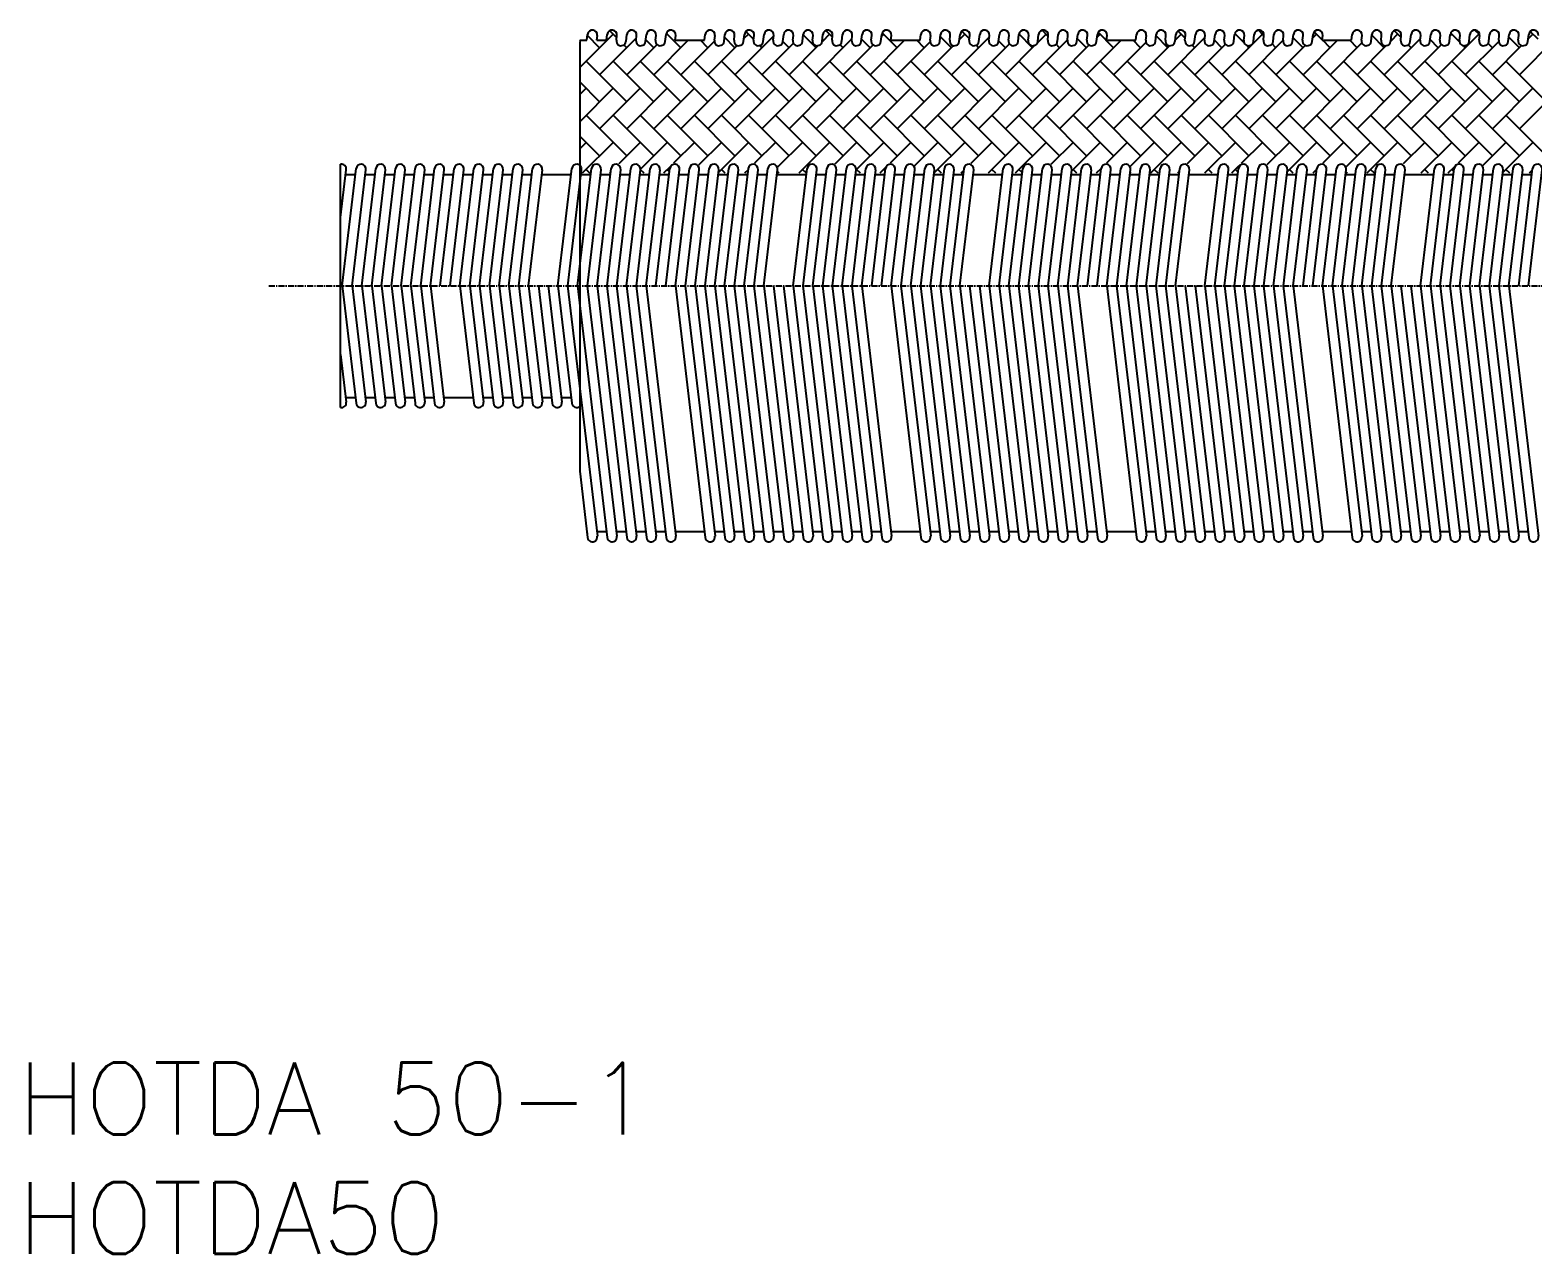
# Model space of a CAD drawing. Extents: x 3 to 1183, y 0 to 256.
# Drawn here: x 2.6 to 316.8, y 0 to 255.9 of the extents above; entities that cross this region are included whole.
import ezdxf

# ---------------------------------------------------------------- set-up
doc = ezdxf.new("R2010")
doc.units = 0
doc.linetypes.add('CENTER', pattern=[2, 1.25, -0.25, 0.25, -0.25])
doc.layers.get('0').update_dxf_attribs({"linetype": 'CONTINUOUS'})
doc.layers.add('CENTER', color=1, linetype='CENTER')
doc.styles.get("Standard").update_dxf_attribs({"font": 'txt.shx'})

# ---------------------------------------------------------------- blocks, each defined once
blk = doc.blocks.new('*U18')
at = {"color": 7, "linetype": 'CONTINUOUS'}
blk.add_text('HOTDA50', height=15, dxfattribs=at).set_placement((0, 0))
blk = doc.blocks.new('*U19')
at = {"color": 7, "linetype": 'CONTINUOUS'}
blk.add_text('HOTDA 50-1', height=15, dxfattribs=at).set_placement((0, 25))
blk = doc.blocks.new('*X30')
at = {"color": 0, "linetype": 'CONTINUOUS'}
for p, q in [((124.51, 255.04), (117.52, 248.05)), ((121.68, 252.21), (119.13, 254.75)), ((125.24, 254.3), (123.78, 255.76)), ((135.82, 255.04), (135.53, 254.75)), ((138.65, 252.21), (135.62, 255.24)), ((158.09, 254.68), (149.96, 246.55)), ((152.79, 255.04), (151.86, 254.1)), ((153.9, 253.93), (152.24, 255.58)), ((166.93, 252.21), (164.25, 254.89)), ((169.76, 255.04), (168.18, 253.45)), ((170.36, 254.44), (168.98, 255.81)), ((181.07, 255.04), (180.61, 254.57)), ((183.9, 252.21), (180.77, 255.34)), ((198.04, 255.04), (196.93, 253.93)), ((199.02, 254.07), (197.42, 255.66)), ((212.19, 252.21), (209.37, 255.03)), ((215.02, 255.04), (213.21, 253.23)), ((215.48, 254.58), (214.2, 255.85)), ((226.33, 255.04), (225.69, 254.4)), ((229.16, 252.21), (225.93, 255.44)), ((240.47, 252.21), (238.02, 254.66)), ((243.3, 255.04), (242.01, 253.75)), ((244.13, 254.21), (242.61, 255.72)), ((260.27, 255.04), (251.78, 246.55)), ((254.61, 255.04), (254.45, 254.87)), ((256.49, 253.16), (254.49, 255.16)), ((260.59, 254.72), (259.43, 255.88)), ((271.58, 255.04), (270.77, 254.22)), ((272.79, 253.83), (271.09, 255.53)), ((285.73, 252.21), (283.14, 254.8)), ((288.55, 255.04), (287.09, 253.58)), ((289.25, 254.34), (287.81, 255.78)), ((305.52, 255.04), (297.04, 246.55)), ((299.87, 255.04), (299.53, 254.69)), ((301.5, 253.41), (299.64, 255.27)), ((305.7, 254.86), (304.67, 255.89)), ((316.84, 255.04), (315.85, 254.05)), ((317.9, 253.97), (316.27, 255.61)), ((117.56, 253.75), (117.52, 253.71)), ((129.33, 254.21), (121.68, 246.55)), ((127.33, 252.21), (126.75, 252.8)), ((133.68, 252.9), (127.33, 246.55)), ((132.99, 252.21), (131.33, 253.87)), ((140.19, 253.75), (132.99, 246.55)), ((145.67, 253.58), (138.65, 246.55)), ((144.3, 252.21), (142.76, 253.75)), ((150.44, 252.68), (144.3, 246.55)), ((149.96, 252.21), (147.79, 254.38)), ((155.62, 252.21), (155.16, 252.66)), ((162.2, 253.14), (155.62, 246.55)), ((161.28, 252.21), (159.98, 253.5)), ((167.36, 252.64), (161.28, 246.55)), ((174.41, 254.03), (166.93, 246.55)), ((172.59, 252.21), (171.93, 252.86)), ((178.87, 252.83), (172.59, 246.55)), ((178.25, 252.21), (176.44, 254.01)), ((185.45, 253.75), (178.25, 246.55)), ((190.79, 253.44), (183.9, 246.55)), ((189.56, 252.21), (188.01, 253.75)), ((195.66, 252.65), (189.56, 246.55)), ((195.22, 252.21), (192.9, 254.52)), ((203.17, 254.5), (195.22, 246.55)), ((200.87, 252.21), (200.38, 252.7)), ((207.36, 253.04), (200.87, 246.55)), ((206.53, 252.21), (205.1, 253.64)), ((212.69, 252.71), (206.53, 246.55)), ((219.49, 253.86), (212.19, 246.55)), ((217.84, 252.21), (217.11, 252.94)), ((224.06, 252.77), (217.84, 246.55)), ((223.5, 252.21), (221.56, 254.15)), ((230.7, 253.75), (223.5, 246.55)), ((235.92, 253.32), (229.16, 246.55)), ((234.81, 252.21), (233.27, 253.75)), ((240.89, 252.63), (234.81, 246.55)), ((248.25, 254.33), (240.47, 246.55)), ((246.13, 252.21), (245.58, 252.76)), ((252.53, 252.96), (246.13, 246.55)), ((251.78, 252.21), (250.22, 253.78)), ((257.44, 252.21), (256.91, 252.74)), ((264.57, 253.68), (257.44, 246.55)), ((263.1, 252.21), (262.29, 253.02)), ((269.26, 252.72), (263.1, 246.55)), ((268.76, 252.21), (266.68, 254.29)), ((275.96, 253.75), (268.76, 246.55)), ((274.41, 252.21), (272.87, 253.75)), ((281.07, 253.21), (274.41, 246.55)), ((280.07, 252.21), (278.52, 253.75)), ((286.14, 252.63), (280.07, 246.55)), ((293.33, 254.15), (285.73, 246.55)), ((291.38, 252.21), (290.78, 252.82)), ((297.71, 252.88), (291.38, 246.55)), ((297.04, 252.21), (295.33, 253.92)), ((302.7, 252.21), (302.26, 252.65)), ((309.68, 253.53), (302.7, 246.55)), ((308.35, 252.21), (307.45, 253.11)), ((314.47, 252.67), (308.35, 246.55)), ((314.01, 252.21), (311.79, 254.43)), ((321.21, 253.75), (314.01, 246.55)), ((127.33, 240.9), (118.85, 249.38)), ((132.99, 240.9), (124.51, 249.38)), ((138.65, 240.9), (130.16, 249.38)), ((144.3, 240.9), (135.82, 249.38)), ((149.96, 240.9), (141.48, 249.38)), ((155.62, 240.9), (147.13, 249.38)), ((161.28, 240.9), (152.79, 249.38)), ((166.93, 240.9), (158.45, 249.38)), ((172.59, 240.9), (164.1, 249.38)), ((178.25, 240.9), (169.76, 249.38)), ((183.9, 240.9), (175.42, 249.38)), ((189.56, 240.9), (181.07, 249.38)), ((195.22, 240.9), (186.73, 249.38)), ((200.87, 240.9), (192.39, 249.38)), ((206.53, 240.9), (198.04, 249.38)), ((212.19, 240.9), (203.7, 249.38)), ((217.84, 240.9), (209.36, 249.38)), ((223.5, 240.9), (215.02, 249.38)), ((229.16, 240.9), (220.67, 249.38)), ((234.81, 240.9), (226.33, 249.38)), ((240.47, 240.9), (231.99, 249.38)), ((246.13, 240.9), (237.64, 249.38)), ((251.78, 240.9), (243.3, 249.38)), ((257.44, 240.9), (248.96, 249.38)), ((263.1, 240.9), (254.61, 249.38)), ((268.76, 240.9), (260.27, 249.38)), ((274.41, 240.9), (265.93, 249.38)), ((280.07, 240.9), (271.58, 249.38)), ((285.73, 240.9), (277.24, 249.38)), ((291.38, 240.9), (282.9, 249.38)), ((297.04, 240.9), (288.55, 249.38)), ((302.7, 240.9), (294.21, 249.38)), ((308.35, 240.9), (299.87, 249.38)), ((314.01, 240.9), (305.52, 249.38)), ((319.67, 240.9), (311.18, 249.38)), ((121.68, 240.9), (117.52, 245.06)), ((118.85, 243.72), (117.52, 242.39)), ((124.51, 243.72), (117.52, 236.73)), ((130.16, 243.72), (121.68, 235.24)), ((135.82, 243.72), (127.33, 235.24)), ((141.48, 243.72), (132.99, 235.24)), ((147.13, 243.72), (138.65, 235.24)), ((152.79, 243.72), (144.3, 235.24)), ((158.45, 243.72), (149.96, 235.24)), ((164.1, 243.72), (155.62, 235.24)), ((169.76, 243.72), (161.28, 235.24)), ((175.42, 243.72), (166.93, 235.24)), ((181.07, 243.72), (172.59, 235.24)), ((186.73, 243.72), (178.25, 235.24)), ((192.39, 243.72), (183.9, 235.24)), ((198.04, 243.72), (189.56, 235.24)), ((203.7, 243.72), (195.22, 235.24)), ((209.36, 243.72), (200.87, 235.24)), ((215.02, 243.72), (206.53, 235.24)), ((220.67, 243.72), (212.19, 235.24)), ((226.33, 243.72), (217.84, 235.24)), ((231.99, 243.72), (223.5, 235.24)), ((237.64, 243.72), (229.16, 235.24)), ((243.3, 243.72), (234.81, 235.24)), ((248.96, 243.72), (240.47, 235.24)), ((254.61, 243.72), (246.13, 235.24)), ((260.27, 243.72), (251.78, 235.24)), ((265.93, 243.72), (257.44, 235.24)), ((271.58, 243.72), (263.1, 235.24)), ((277.24, 243.72), (268.76, 235.24)), ((282.9, 243.72), (274.41, 235.24)), ((288.55, 243.72), (280.07, 235.24)), ((294.21, 243.72), (285.73, 235.24)), ((299.87, 243.72), (291.38, 235.24)), ((305.52, 243.72), (297.04, 235.24)), ((311.18, 243.72), (302.7, 235.24)), ((316.84, 243.72), (308.35, 235.24)), ((322.5, 243.72), (314.01, 235.24)), ((127.33, 229.58), (118.85, 238.07)), ((132.99, 229.58), (124.51, 238.07)), ((138.65, 229.58), (130.16, 238.07)), ((144.3, 229.58), (135.82, 238.07)), ((149.96, 229.58), (141.48, 238.07)), ((155.62, 229.58), (147.13, 238.07)), ((161.28, 229.58), (152.79, 238.07)), ((166.93, 229.58), (158.45, 238.07)), ((172.59, 229.58), (164.1, 238.07)), ((178.25, 229.58), (169.76, 238.07)), ((183.9, 229.58), (175.42, 238.07)), ((189.56, 229.58), (181.07, 238.07)), ((195.22, 229.58), (186.73, 238.07)), ((200.87, 229.58), (192.39, 238.07)), ((206.53, 229.58), (198.04, 238.07)), ((212.19, 229.58), (203.7, 238.07)), ((217.84, 229.58), (209.36, 238.07)), ((223.5, 229.58), (215.02, 238.07)), ((229.16, 229.58), (220.67, 238.07)), ((234.81, 229.58), (226.33, 238.07)), ((240.47, 229.58), (231.99, 238.07)), ((246.13, 229.58), (237.64, 238.07)), ((251.78, 229.58), (243.3, 238.07)), ((257.44, 229.58), (248.96, 238.07)), ((263.1, 229.58), (254.61, 238.07)), ((268.76, 229.58), (260.27, 238.07)), ((274.41, 229.58), (265.93, 238.07)), ((280.07, 229.58), (271.58, 238.07)), ((285.73, 229.58), (277.24, 238.07)), ((291.38, 229.58), (282.9, 238.07)), ((297.04, 229.58), (288.55, 238.07)), ((302.7, 229.58), (294.21, 238.07)), ((308.35, 229.58), (299.87, 238.07)), ((314.01, 229.58), (305.52, 238.07)), ((319.67, 229.58), (311.18, 238.07)), ((121.68, 229.58), (117.52, 233.74)), ((118.85, 232.41), (117.52, 231.08)), ((124.51, 232.41), (118.05, 225.95)), ((130.16, 232.41), (125.66, 227.91)), ((135.82, 232.41), (130.18, 226.77)), ((141.48, 232.41), (137.13, 228.06)), ((147.13, 232.41), (142.35, 227.62)), ((152.79, 232.41), (146.5, 226.12)), ((158.45, 232.41), (154.08, 228.05)), ((164.1, 232.41), (158.9, 227.21)), ((169.76, 232.41), (163.3, 225.95)), ((175.42, 232.41), (170.85, 227.84)), ((181.07, 232.41), (175.26, 226.6)), ((186.73, 232.41), (182.41, 228.09)), ((192.39, 232.41), (187.5, 227.52)), ((198.04, 232.41), (191.59, 225.95)), ((203.7, 232.41), (199.3, 228.01)), ((209.36, 232.41), (202.9, 225.95)), ((215.02, 232.41), (208.56, 225.95)), ((220.67, 232.41), (216.03, 227.77)), ((226.33, 232.41), (220.34, 226.42)), ((231.99, 232.41), (227.66, 228.09)), ((237.64, 232.41), (232.65, 227.42)), ((243.3, 232.41), (236.84, 225.95)), ((248.96, 232.41), (244.5, 227.95)), ((254.61, 232.41), (248.16, 225.95)), ((260.27, 232.41), (255.86, 228)), ((265.93, 232.41), (261.2, 227.68)), ((271.58, 232.41), (265.42, 226.24)), ((277.24, 232.41), (272.9, 228.07)), ((282.9, 232.41), (277.78, 227.3)), ((288.55, 232.41), (282.1, 225.95)), ((294.21, 232.41), (289.69, 227.89)), ((299.87, 232.41), (293.41, 225.95)), ((305.52, 232.41), (301.19, 228.07)), ((311.18, 232.41), (306.36, 227.59)), ((316.84, 232.41), (310.5, 226.07)), ((119.65, 225.95), (118.85, 226.75)), ((130.96, 225.95), (130.18, 226.74)), ((136.39, 227.33), (135.02, 225.95)), ((136.26, 226.31), (135.82, 226.75)), ((147.93, 225.95), (147.13, 226.75)), ((152.7, 226.67), (151.99, 225.95)), ((159.25, 225.95), (158.83, 226.37)), ((164.9, 225.95), (164.1, 226.75)), ((176.22, 225.95), (175.42, 226.75)), ((181.46, 227.14), (180.27, 225.95)), ((181.38, 226.45), (181.07, 226.75)), ((193.19, 225.95), (192.39, 226.75)), ((197.78, 226.49), (197.24, 225.95)), ((204.5, 225.95), (203.7, 226.75)), ((210.03, 226.08), (209.36, 226.75)), ((221.47, 225.95), (220.67, 226.75)), ((226.54, 226.96), (225.53, 225.95)), ((226.49, 226.59), (226.33, 226.75)), ((238.44, 225.95), (237.64, 226.75)), ((242.86, 226.32), (242.5, 225.95)), ((249.76, 225.95), (248.96, 226.75)), ((255.35, 227.49), (253.81, 225.95)), ((255.15, 226.22), (254.61, 226.75)), ((266.73, 225.95), (265.93, 226.75)), ((271.62, 226.79), (270.78, 225.95)), ((271.61, 226.73), (271.58, 226.75)), ((283.7, 225.95), (282.9, 226.75)), ((295.01, 225.95), (294.21, 226.75)), ((300.38, 227.26), (299.07, 225.95)), ((300.27, 226.35), (299.87, 226.75)), ((311.98, 225.95), (311.18, 226.75)), ((316.7, 226.61), (316.04, 225.95)), ((123.95, 226.2), (123.71, 225.95)), ((169.03, 226.02), (168.96, 225.95)), ((187.53, 225.95), (187.49, 225.99)), ((232.79, 225.95), (232.61, 226.13)), ((278.04, 225.95), (277.72, 226.27)), ((287.94, 226.14), (287.75, 225.95))]:
    blk.add_line(p, q, dxfattribs=at)

msp = doc.modelspace()

# ---------------------------------------------------------------- linework, layer by layer
at = {"color": 7, "linetype": 'CONTINUOUS'}
for p, q in [((119.02, 253.8), (119.16, 254.99)), ((121.08, 253.75), (121.2, 254.75)), ((123.11, 253.75), (123.26, 254.99)), ((125.18, 253.75), (125.3, 254.75)), ((127.19, 253.52), (127.36, 254.99)), ((129.28, 253.75), (129.4, 254.75)), ((131.29, 253.52), (131.46, 254.99)), ((133.38, 253.75), (133.5, 254.75)), ((135.39, 253.52), (135.56, 254.99)), ((137.48, 253.75), (137.6, 254.75)), ((143.61, 253.75), (143.76, 254.99)), ((145.68, 253.75), (145.8, 254.75)), ((147.69, 253.52), (147.86, 254.99)), ((149.78, 253.75), (149.9, 254.75)), ((151.79, 253.52), (151.96, 254.99)), ((153.88, 253.75), (154, 254.75)), ((155.89, 253.52), (156.06, 254.99)), ((157.98, 253.75), (158.1, 254.75)), ((159.99, 253.52), (160.16, 254.99)), ((162.08, 253.75), (162.2, 254.75)), ((164.09, 253.52), (164.26, 254.99)), ((166.18, 253.75), (166.3, 254.75)), ((168.19, 253.52), (168.36, 254.99)), ((170.28, 253.75), (170.4, 254.75)), ((172.29, 253.52), (172.46, 254.99)), ((174.38, 253.75), (174.5, 254.75)), ((176.39, 253.52), (176.56, 254.99)), ((178.48, 253.75), (178.6, 254.75)), ((180.49, 253.52), (180.66, 254.99)), ((182.58, 253.75), (182.7, 254.75)), ((188.71, 253.75), (188.86, 254.99)), ((190.78, 253.75), (190.9, 254.75)), ((192.79, 253.52), (192.96, 254.99)), ((194.88, 253.75), (195, 254.75)), ((196.89, 253.52), (197.06, 254.99)), ((198.98, 253.75), (199.1, 254.75)), ((200.99, 253.52), (201.16, 254.99)), ((203.08, 253.75), (203.2, 254.75)), ((205.09, 253.52), (205.26, 254.99)), ((207.18, 253.75), (207.3, 254.75)), ((209.19, 253.52), (209.36, 254.99)), ((211.28, 253.75), (211.4, 254.75)), ((213.29, 253.52), (213.46, 254.99)), ((215.38, 253.75), (215.5, 254.75)), ((217.39, 253.52), (217.56, 254.99)), ((219.48, 253.75), (219.6, 254.75)), ((221.49, 253.52), (221.66, 254.99)), ((223.58, 253.75), (223.7, 254.75)), ((225.59, 253.52), (225.76, 254.99)), ((227.68, 253.75), (227.8, 254.75)), ((233.81, 253.75), (233.96, 254.99)), ((235.88, 253.75), (236, 254.75)), ((237.89, 253.52), (238.06, 254.99)), ((239.98, 253.75), (240.1, 254.75)), ((241.99, 253.52), (242.16, 254.99)), ((244.08, 253.75), (244.2, 254.75)), ((246.09, 253.52), (246.26, 254.99)), ((248.18, 253.75), (248.3, 254.75)), ((250.19, 253.52), (250.36, 254.99)), ((252.28, 253.75), (252.4, 254.75)), ((254.29, 253.52), (254.46, 254.99)), ((256.38, 253.75), (256.5, 254.75)), ((258.39, 253.52), (258.56, 254.99)), ((260.48, 253.75), (260.6, 254.75)), ((262.49, 253.52), (262.66, 254.99)), ((264.58, 253.75), (264.7, 254.75)), ((266.59, 253.52), (266.76, 254.99)), ((268.68, 253.75), (268.8, 254.75)), ((270.69, 253.52), (270.86, 254.99)), ((272.78, 253.75), (272.9, 254.75)), ((278.91, 253.75), (279.06, 254.99)), ((280.98, 253.75), (281.1, 254.75)), ((282.99, 253.52), (283.16, 254.99)), ((285.08, 253.75), (285.2, 254.75)), ((287.09, 253.52), (287.26, 254.99)), ((289.18, 253.75), (289.3, 254.75)), ((291.19, 253.52), (291.36, 254.99)), ((293.28, 253.75), (293.4, 254.75)), ((295.29, 253.52), (295.46, 254.99)), ((297.38, 253.75), (297.5, 254.75)), ((299.39, 253.52), (299.56, 254.99)), ((301.48, 253.75), (301.6, 254.75)), ((303.49, 253.52), (303.66, 254.99)), ((305.58, 253.75), (305.7, 254.75)), ((307.59, 253.52), (307.76, 254.99)), ((309.68, 253.75), (309.8, 254.75)), ((311.69, 253.52), (311.86, 254.99)), ((313.78, 253.75), (313.9, 254.75)), ((315.79, 253.52), (315.96, 254.99)), ((117.52, 253.75), (119.01, 253.75)), ((117.52, 253.5), (117.52, 163.66)), ((121.08, 253.75), (123.11, 253.75)), ((137.48, 253.75), (143.61, 253.75)), ((182.58, 253.75), (188.71, 253.75)), ((227.68, 253.75), (233.81, 253.75)), ((272.78, 253.75), (278.91, 253.75)), ((67.52, 176.96), (67.52, 227.83)), ((67.52, 216.7), (68.7, 226.7)), ((67.86, 202.39), (70.77, 226.94)), ((69.92, 202.39), (72.8, 226.7)), ((71.96, 202.39), (74.87, 226.94)), ((74.02, 202.39), (76.9, 226.7)), ((76.06, 202.39), (78.97, 226.94)), ((78.12, 202.39), (81, 226.7)), ((80.16, 202.39), (83.07, 226.94)), ((82.22, 202.39), (85.1, 226.7)), ((84.26, 202.39), (87.17, 226.94)), ((86.32, 202.39), (89.2, 226.7)), ((88.36, 202.39), (91.27, 226.94)), ((90.42, 202.39), (93.3, 226.7)), ((92.46, 202.39), (95.37, 226.94)), ((94.52, 202.39), (97.4, 226.7)), ((96.56, 202.39), (99.47, 226.94)), ((98.62, 202.39), (101.5, 226.7)), ((100.66, 202.39), (103.57, 226.94)), ((102.72, 202.39), (105.6, 226.7)), ((104.76, 202.39), (107.67, 226.94)), ((106.82, 202.39), (109.7, 226.7)), ((112.96, 202.39), (115.87, 226.94)), ((115.02, 202.39), (117.9, 226.7)), ((117.06, 202.39), (119.97, 226.94)), ((119.12, 202.39), (122, 226.7)), ((121.16, 202.39), (124.07, 226.94)), ((123.22, 202.39), (126.1, 226.7)), ((125.26, 202.39), (128.17, 226.94)), ((127.32, 202.39), (130.2, 226.7)), ((129.36, 202.39), (132.27, 226.94)), ((131.42, 202.39), (134.3, 226.7)), ((133.46, 202.39), (136.37, 226.94)), ((135.52, 202.39), (138.4, 226.7)), ((137.56, 202.39), (140.47, 226.94)), ((139.62, 202.39), (142.5, 226.7)), ((141.66, 202.39), (144.57, 226.94)), ((143.72, 202.39), (146.6, 226.7)), ((145.76, 202.39), (148.67, 226.94)), ((147.82, 202.39), (150.7, 226.7)), ((149.86, 202.39), (152.77, 226.94)), ((151.92, 202.39), (154.8, 226.7)), ((153.96, 202.39), (156.87, 226.94)), ((156.02, 202.39), (158.9, 226.7)), ((162.16, 202.39), (165.07, 226.94)), ((164.22, 202.39), (167.1, 226.7)), ((166.26, 202.39), (169.17, 226.94)), ((168.32, 202.39), (171.2, 226.7)), ((170.36, 202.39), (173.27, 226.94)), ((172.42, 202.39), (175.3, 226.7)), ((174.46, 202.39), (177.37, 226.94)), ((176.52, 202.39), (179.4, 226.7)), ((178.56, 202.39), (181.47, 226.94)), ((180.62, 202.39), (183.5, 226.7)), ((182.66, 202.39), (185.57, 226.94)), ((184.72, 202.39), (187.6, 226.7)), ((186.76, 202.39), (189.67, 226.94)), ((188.82, 202.39), (191.7, 226.7)), ((190.86, 202.39), (193.77, 226.94)), ((192.92, 202.39), (195.8, 226.7)), ((194.96, 202.39), (197.87, 226.94)), ((197.02, 202.39), (199.9, 226.7)), ((203.16, 202.39), (206.07, 226.94)), ((205.22, 202.39), (208.1, 226.7)), ((207.26, 202.39), (210.17, 226.94)), ((209.32, 202.39), (212.2, 226.7)), ((211.36, 202.39), (214.27, 226.94)), ((213.42, 202.39), (216.3, 226.7)), ((215.46, 202.39), (218.37, 226.94)), ((217.52, 202.39), (220.4, 226.7)), ((219.56, 202.39), (222.47, 226.94)), ((221.62, 202.39), (224.5, 226.7)), ((223.66, 202.39), (226.57, 226.94)), ((225.72, 202.39), (228.6, 226.7)), ((227.76, 202.39), (230.67, 226.94)), ((229.82, 202.39), (232.7, 226.7)), ((231.86, 202.39), (234.77, 226.94)), ((233.92, 202.39), (236.8, 226.7)), ((235.96, 202.39), (238.87, 226.94)), ((238.02, 202.39), (240.9, 226.7)), ((240.06, 202.39), (242.97, 226.94)), ((242.12, 202.39), (245, 226.7)), ((248.26, 202.39), (251.17, 226.94)), ((250.32, 202.39), (253.2, 226.7)), ((252.36, 202.39), (255.27, 226.94)), ((254.42, 202.39), (257.3, 226.7)), ((256.46, 202.39), (259.37, 226.94)), ((258.52, 202.39), (261.4, 226.7)), ((260.56, 202.39), (263.47, 226.94)), ((262.62, 202.39), (265.5, 226.7)), ((264.66, 202.39), (267.57, 226.94)), ((266.72, 202.39), (269.6, 226.7)), ((268.76, 202.39), (271.67, 226.94)), ((270.82, 202.39), (273.7, 226.7)), ((272.86, 202.39), (275.77, 226.94)), ((274.92, 202.39), (277.8, 226.7)), ((276.96, 202.39), (279.87, 226.94)), ((279.02, 202.39), (281.9, 226.7)), ((281.06, 202.39), (283.97, 226.94)), ((283.12, 202.39), (286, 226.7)), ((285.16, 202.39), (288.07, 226.94)), ((287.22, 202.39), (290.1, 226.7)), ((293.36, 202.39), (296.27, 226.94)), ((295.42, 202.39), (298.3, 226.7)), ((297.46, 202.39), (300.37, 226.94)), ((299.52, 202.39), (302.4, 226.7)), ((301.56, 202.39), (304.47, 226.94)), ((303.62, 202.39), (306.5, 226.7)), ((305.66, 202.39), (308.57, 226.94)), ((307.72, 202.39), (310.6, 226.7)), ((309.76, 202.39), (312.67, 226.94)), ((311.82, 202.39), (314.7, 226.7)), ((313.86, 202.39), (316.77, 226.94)), ((315.92, 202.39), (318.8, 226.7)), ((68.58, 225.7), (70.62, 225.7)), ((72.68, 225.7), (74.72, 225.7)), ((76.78, 225.7), (78.82, 225.7)), ((80.88, 225.7), (82.92, 225.7)), ((84.98, 225.7), (87.02, 225.7)), ((89.08, 225.7), (91.12, 225.7)), ((93.18, 225.7), (95.22, 225.7)), ((97.28, 225.7), (99.32, 225.7)), ((101.38, 225.7), (103.42, 225.7)), ((105.48, 225.7), (107.52, 225.7)), ((109.58, 225.7), (115.72, 225.7)), ((117.78, 225.7), (119.82, 225.7)), ((121.88, 225.7), (123.92, 225.7)), ((125.98, 225.7), (128.02, 225.7)), ((130.08, 225.7), (132.12, 225.7)), ((134.18, 225.7), (136.22, 225.7)), ((138.28, 225.7), (140.32, 225.7)), ((142.38, 225.7), (144.42, 225.7)), ((146.48, 225.7), (148.52, 225.7)), ((150.58, 225.7), (152.62, 225.7)), ((154.68, 225.7), (156.72, 225.7)), ((158.78, 225.7), (164.92, 225.7)), ((166.98, 225.7), (169.02, 225.7)), ((171.08, 225.7), (173.12, 225.7)), ((175.18, 225.7), (177.22, 225.7)), ((179.28, 225.7), (181.32, 225.7)), ((183.38, 225.7), (185.42, 225.7)), ((187.48, 225.7), (189.52, 225.7)), ((191.58, 225.7), (193.62, 225.7)), ((195.68, 225.7), (197.72, 225.7)), ((199.78, 225.7), (205.92, 225.7)), ((207.98, 225.7), (210.02, 225.7)), ((212.08, 225.7), (214.12, 225.7)), ((216.18, 225.7), (218.22, 225.7)), ((220.28, 225.7), (222.32, 225.7)), ((224.38, 225.7), (226.42, 225.7)), ((228.48, 225.7), (230.52, 225.7)), ((232.58, 225.7), (234.62, 225.7)), ((236.68, 225.7), (238.72, 225.7)), ((240.78, 225.7), (242.82, 225.7)), ((244.88, 225.7), (251.02, 225.7)), ((253.08, 225.7), (255.12, 225.7)), ((257.18, 225.7), (259.22, 225.7)), ((261.28, 225.7), (263.32, 225.7)), ((265.38, 225.7), (267.42, 225.7)), ((269.48, 225.7), (271.52, 225.7)), ((273.58, 225.7), (275.62, 225.7)), ((277.68, 225.7), (279.72, 225.7)), ((281.78, 225.7), (283.82, 225.7)), ((285.88, 225.7), (287.92, 225.7)), ((289.98, 225.7), (296.12, 225.7)), ((298.18, 225.7), (300.22, 225.7)), ((302.28, 225.7), (304.32, 225.7)), ((306.38, 225.7), (308.42, 225.7)), ((310.48, 225.7), (312.52, 225.7)), ((314.58, 225.7), (316.62, 225.7)), ((67.86, 202.39), (70.77, 177.85)), ((69.92, 202.39), (72.8, 178.09)), ((71.96, 202.39), (74.87, 177.85)), ((74.02, 202.39), (76.9, 178.09)), ((76.06, 202.39), (78.97, 177.85)), ((78.12, 202.39), (81, 178.09)), ((80.16, 202.39), (83.07, 177.85)), ((82.22, 202.39), (85.1, 178.09)), ((84.26, 202.39), (87.17, 177.85)), ((86.32, 202.39), (89.2, 178.09)), ((92.46, 202.39), (95.37, 177.85)), ((94.52, 202.39), (97.4, 178.09)), ((96.56, 202.39), (99.47, 177.85)), ((98.62, 202.39), (101.5, 178.09)), ((100.66, 202.39), (103.57, 177.85)), ((102.72, 202.39), (105.6, 178.09)), ((104.76, 202.39), (107.67, 177.85)), ((106.82, 202.39), (109.7, 178.09)), ((108.86, 202.39), (111.77, 177.85)), ((110.92, 202.39), (113.8, 178.09)), ((112.96, 202.39), (115.87, 177.85)), ((114.99, 202.39), (121.2, 150.04)), ((117.03, 202.39), (123.26, 149.8)), ((119.09, 202.39), (125.3, 150.04)), ((121.13, 202.39), (127.36, 149.8)), ((123.19, 202.39), (129.4, 150.04)), ((125.23, 202.39), (131.46, 149.8)), ((127.29, 202.39), (133.5, 150.04)), ((129.33, 202.39), (135.56, 149.8)), ((131.39, 202.39), (137.6, 150.04)), ((137.53, 202.39), (143.76, 149.8)), ((139.59, 202.39), (145.8, 150.04)), ((141.63, 202.39), (147.86, 149.8)), ((143.69, 202.39), (149.9, 150.04)), ((145.73, 202.39), (151.96, 149.8)), ((147.79, 202.39), (154, 150.04)), ((149.83, 202.39), (156.06, 149.8)), ((151.89, 202.39), (158.1, 150.04)), ((153.93, 202.39), (160.16, 149.8)), ((155.99, 202.39), (162.2, 150.04)), ((158.03, 202.39), (164.26, 149.8)), ((160.09, 202.39), (166.3, 150.04)), ((162.13, 202.39), (168.36, 149.8)), ((164.19, 202.39), (170.4, 150.04)), ((166.23, 202.39), (172.46, 149.8)), ((168.29, 202.39), (174.5, 150.04)), ((170.33, 202.39), (176.56, 149.8)), ((172.39, 202.39), (178.6, 150.04)), ((174.43, 202.39), (180.66, 149.8)), ((176.49, 202.39), (182.7, 150.04)), ((182.63, 202.39), (188.86, 149.8)), ((184.69, 202.39), (190.9, 150.04)), ((186.73, 202.39), (192.96, 149.8)), ((188.79, 202.39), (195, 150.04)), ((190.83, 202.39), (197.06, 149.8)), ((192.89, 202.39), (199.1, 150.04)), ((194.93, 202.39), (201.16, 149.8)), ((196.99, 202.39), (203.2, 150.04)), ((199.03, 202.39), (205.26, 149.8)), ((201.09, 202.39), (207.3, 150.04)), ((203.13, 202.39), (209.36, 149.8)), ((205.19, 202.39), (211.4, 150.04)), ((207.23, 202.39), (213.46, 149.8)), ((209.29, 202.39), (215.5, 150.04)), ((211.33, 202.39), (217.56, 149.8)), ((213.39, 202.39), (219.6, 150.04)), ((215.43, 202.39), (221.66, 149.8)), ((217.49, 202.39), (223.7, 150.04)), ((219.53, 202.39), (225.76, 149.8)), ((221.59, 202.39), (227.8, 150.04)), ((227.73, 202.39), (233.96, 149.8)), ((229.79, 202.39), (236, 150.04)), ((231.83, 202.39), (238.06, 149.8)), ((233.89, 202.39), (240.1, 150.04)), ((235.93, 202.39), (242.16, 149.8)), ((237.99, 202.39), (244.2, 150.04)), ((240.03, 202.39), (246.26, 149.8)), ((242.09, 202.39), (248.3, 150.04)), ((244.13, 202.39), (250.36, 149.8)), ((246.19, 202.39), (252.4, 150.04)), ((248.23, 202.39), (254.46, 149.8)), ((250.29, 202.39), (256.5, 150.04)), ((252.33, 202.39), (258.56, 149.8)), ((254.39, 202.39), (260.6, 150.04)), ((256.43, 202.39), (262.66, 149.8)), ((258.49, 202.39), (264.7, 150.04)), ((260.53, 202.39), (266.76, 149.8)), ((262.59, 202.39), (268.8, 150.04)), ((264.63, 202.39), (270.86, 149.8)), ((266.69, 202.39), (272.9, 150.04)), ((272.83, 202.39), (279.06, 149.8)), ((274.89, 202.39), (281.1, 150.04)), ((276.93, 202.39), (283.16, 149.8)), ((278.99, 202.39), (285.2, 150.04)), ((281.03, 202.39), (287.26, 149.8)), ((283.09, 202.39), (289.3, 150.04)), ((285.13, 202.39), (291.36, 149.8)), ((287.19, 202.39), (293.4, 150.04)), ((289.23, 202.39), (295.46, 149.8)), ((291.29, 202.39), (297.5, 150.04)), ((293.33, 202.39), (299.56, 149.8)), ((295.39, 202.39), (301.6, 150.04)), ((297.43, 202.39), (303.66, 149.8)), ((299.49, 202.39), (305.7, 150.04)), ((301.53, 202.39), (307.76, 149.8)), ((303.59, 202.39), (309.8, 150.04)), ((305.63, 202.39), (311.86, 149.8)), ((307.69, 202.39), (313.9, 150.04)), ((309.73, 202.39), (315.96, 149.8)), ((311.79, 202.39), (318, 150.04)), ((67.52, 188.09), (68.7, 178.09)), ((68.58, 179.08), (70.62, 179.08)), ((72.68, 179.08), (74.72, 179.08)), ((76.78, 179.08), (78.82, 179.08)), ((80.88, 179.08), (82.92, 179.08)), ((84.98, 179.08), (87.02, 179.08)), ((89.08, 179.08), (95.22, 179.08)), ((97.28, 179.08), (99.32, 179.08)), ((101.38, 179.08), (103.42, 179.08)), ((105.48, 179.08), (107.52, 179.08)), ((109.58, 179.08), (111.62, 179.08)), ((113.68, 179.08), (115.72, 179.08)), ((117.52, 163.66), (119.16, 149.8)), ((119, 151.16), (119.16, 149.8)), ((121.08, 151.03), (123.11, 151.03)), ((125.18, 151.03), (127.21, 151.03)), ((129.28, 151.03), (131.31, 151.03)), ((133.38, 151.03), (135.41, 151.03)), ((137.48, 151.03), (143.61, 151.03)), ((145.68, 151.03), (147.71, 151.03)), ((149.78, 151.03), (151.81, 151.03)), ((153.88, 151.03), (155.91, 151.03)), ((157.98, 151.03), (160.01, 151.03)), ((162.08, 151.03), (164.11, 151.03)), ((166.18, 151.03), (168.21, 151.03)), ((170.28, 151.03), (172.31, 151.03)), ((174.38, 151.03), (176.41, 151.03)), ((178.48, 151.03), (180.51, 151.03)), ((182.58, 151.03), (188.71, 151.03)), ((190.78, 151.03), (192.81, 151.03)), ((194.88, 151.03), (196.91, 151.03)), ((198.98, 151.03), (201.01, 151.03)), ((203.08, 151.03), (205.11, 151.03)), ((207.18, 151.03), (209.21, 151.03)), ((211.28, 151.03), (213.31, 151.03)), ((215.38, 151.03), (217.41, 151.03)), ((219.48, 151.03), (221.51, 151.03)), ((223.58, 151.03), (225.61, 151.03)), ((227.68, 151.03), (233.81, 151.03)), ((235.88, 151.03), (237.91, 151.03)), ((239.98, 151.03), (242.01, 151.03)), ((244.08, 151.03), (246.11, 151.03)), ((248.18, 151.03), (250.21, 151.03)), ((252.28, 151.03), (254.31, 151.03)), ((256.38, 151.03), (258.41, 151.03)), ((260.48, 151.03), (262.51, 151.03)), ((264.58, 151.03), (266.61, 151.03)), ((268.68, 151.03), (270.71, 151.03)), ((272.78, 151.03), (278.91, 151.03)), ((280.98, 151.03), (283.01, 151.03)), ((285.08, 151.03), (287.11, 151.03)), ((289.18, 151.03), (291.21, 151.03)), ((293.28, 151.03), (295.31, 151.03)), ((297.38, 151.03), (299.41, 151.03)), ((301.48, 151.03), (303.51, 151.03)), ((305.58, 151.03), (307.61, 151.03)), ((309.68, 151.03), (311.71, 151.03)), ((313.78, 151.03), (315.81, 151.03))]:
    msp.add_line(p, q, dxfattribs=at)
for centre, radius, start, end in [((120.18, 254.87), 1.02, 353.2425, 173.2425), ((124.28, 254.87), 1.02, 353.2425, 173.2425), ((128.38, 254.87), 1.02, 353.2425, 173.2425), ((132.48, 254.87), 1.02, 353.2425, 173.2425), ((136.58, 254.87), 1.02, 353.2425, 173.2425), ((144.78, 254.87), 1.02, 353.2425, 173.2425), ((148.88, 254.87), 1.02, 353.2425, 173.2425), ((152.98, 254.87), 1.02, 353.2425, 173.2425), ((157.08, 254.87), 1.02, 353.2425, 173.2425), ((161.18, 254.87), 1.02, 353.2425, 173.2425), ((165.28, 254.87), 1.02, 353.2425, 173.2425), ((169.38, 254.87), 1.02, 353.2425, 173.2425), ((173.48, 254.87), 1.02, 353.2425, 173.2425), ((177.58, 254.87), 1.02, 353.2425, 173.2425), ((181.68, 254.87), 1.02, 353.2425, 173.2425), ((189.88, 254.87), 1.02, 353.2425, 173.2425), ((193.98, 254.87), 1.02, 353.2425, 173.2425), ((198.08, 254.87), 1.02, 353.2425, 173.2425), ((202.18, 254.87), 1.02, 353.2425, 173.2425), ((206.28, 254.87), 1.02, 353.2425, 173.2425), ((210.38, 254.87), 1.02, 353.2425, 173.2425), ((214.48, 254.87), 1.02, 353.2425, 173.2425), ((218.58, 254.87), 1.02, 353.2425, 173.2425), ((222.68, 254.87), 1.02, 353.2425, 173.2425), ((226.78, 254.87), 1.02, 353.2425, 173.2425), ((234.98, 254.87), 1.02, 353.2425, 173.2425), ((239.08, 254.87), 1.02, 353.2425, 173.2425), ((243.18, 254.87), 1.02, 353.2425, 173.2425), ((247.28, 254.87), 1.02, 353.2425, 173.2425), ((251.38, 254.87), 1.02, 353.2425, 173.2425), ((255.48, 254.87), 1.02, 353.2425, 173.2425), ((259.58, 254.87), 1.02, 353.2425, 173.2425), ((263.68, 254.87), 1.02, 353.2425, 173.2425), ((267.78, 254.87), 1.02, 353.2425, 173.2425), ((271.88, 254.87), 1.02, 353.2425, 173.2425), ((280.08, 254.87), 1.02, 353.2425, 173.2425), ((284.18, 254.87), 1.02, 353.2425, 173.2425), ((288.28, 254.87), 1.02, 353.2425, 173.2425), ((292.38, 254.87), 1.02, 353.2425, 173.2425), ((296.48, 254.87), 1.02, 353.2425, 173.2425), ((300.58, 254.87), 1.02, 353.2425, 173.2425), ((304.68, 254.87), 1.02, 353.2425, 173.2425), ((308.78, 254.87), 1.02, 353.2425, 173.2425), ((312.88, 254.87), 1.02, 353.2425, 173.2425), ((316.98, 254.87), 1.02, 353.2425, 173.2425), ((126.18, 253.63), 1.01, 173.2425, 353.2425), ((130.28, 253.63), 1.01, 173.2425, 353.2425), ((134.38, 253.63), 1.01, 173.2425, 353.2425), ((146.68, 253.63), 1.01, 173.2425, 353.2425), ((150.78, 253.63), 1.01, 173.2425, 353.2425), ((154.88, 253.63), 1.01, 173.2425, 353.2425), ((158.98, 253.63), 1.01, 173.2425, 353.2425), ((163.08, 253.63), 1.01, 173.2425, 353.2425), ((167.18, 253.63), 1.01, 173.2425, 353.2425), ((171.28, 253.63), 1.01, 173.2425, 353.2425), ((175.38, 253.63), 1.01, 173.2425, 353.2425), ((179.48, 253.63), 1.01, 173.2425, 353.2425), ((191.78, 253.63), 1.01, 173.2425, 353.2425), ((195.88, 253.63), 1.01, 173.2425, 353.2425), ((199.98, 253.63), 1.01, 173.2425, 353.2425), ((204.08, 253.63), 1.01, 173.2425, 353.2425), ((208.18, 253.63), 1.01, 173.2425, 353.2425), ((212.28, 253.63), 1.01, 173.2425, 353.2425), ((216.38, 253.63), 1.01, 173.2425, 353.2425), ((220.48, 253.63), 1.01, 173.2425, 353.2425), ((224.58, 253.63), 1.01, 173.2425, 353.2425), ((236.88, 253.63), 1.01, 173.2425, 353.2425), ((240.98, 253.63), 1.01, 173.2425, 353.2425), ((245.08, 253.63), 1.01, 173.2425, 353.2425), ((249.18, 253.63), 1.01, 173.2425, 353.2425), ((253.28, 253.63), 1.01, 173.2425, 353.2425), ((257.38, 253.63), 1.01, 173.2425, 353.2425), ((261.48, 253.63), 1.01, 173.2425, 353.2425), ((265.58, 253.63), 1.01, 173.2425, 353.2425), ((269.68, 253.63), 1.01, 173.2425, 353.2425), ((281.98, 253.63), 1.01, 173.2425, 353.2425), ((286.08, 253.63), 1.01, 173.2425, 353.2425), ((290.18, 253.63), 1.01, 173.2425, 353.2425), ((294.28, 253.63), 1.01, 173.2425, 353.2425), ((298.38, 253.63), 1.01, 173.2425, 353.2425), ((302.48, 253.63), 1.01, 173.2425, 353.2425), ((306.58, 253.63), 1.01, 173.2425, 353.2425), ((310.68, 253.63), 1.01, 173.2425, 353.2425), ((314.78, 253.63), 1.01, 173.2425, 353.2425), ((67.68, 226.82), 1.02, 353.2425, 99.3706), ((71.78, 226.82), 1.02, 353.2425, 173.2425), ((75.88, 226.82), 1.02, 353.2425, 173.2425), ((79.98, 226.82), 1.02, 353.2425, 173.2425), ((84.08, 226.82), 1.02, 353.2425, 173.2425), ((88.18, 226.82), 1.02, 353.2425, 173.2425), ((92.28, 226.82), 1.02, 353.2425, 173.2425), ((96.38, 226.82), 1.02, 353.2425, 173.2425), ((100.48, 226.82), 1.02, 353.2425, 173.2425), ((104.58, 226.82), 1.02, 353.2425, 173.2425), ((108.68, 226.82), 1.02, 353.2425, 173.2425), ((116.88, 226.82), 1.02, 353.2425, 173.2425), ((120.98, 226.82), 1.02, 353.2425, 173.2425), ((125.08, 226.82), 1.02, 353.2425, 173.2425), ((129.18, 226.82), 1.02, 353.2425, 173.2425), ((133.28, 226.82), 1.02, 353.2425, 173.2425), ((137.38, 226.82), 1.02, 353.2425, 173.2425), ((141.48, 226.82), 1.02, 353.2425, 173.2425), ((145.58, 226.82), 1.02, 353.2425, 173.2425), ((149.68, 226.82), 1.02, 353.2425, 173.2425), ((153.78, 226.82), 1.02, 353.2425, 173.2425), ((157.88, 226.82), 1.02, 353.2425, 173.2425), ((166.08, 226.82), 1.02, 353.2425, 173.2425), ((170.18, 226.82), 1.02, 353.2425, 173.2425), ((174.28, 226.82), 1.02, 353.2425, 173.2425), ((178.38, 226.82), 1.02, 353.2425, 173.2425), ((182.48, 226.82), 1.02, 353.2425, 173.2425), ((186.58, 226.82), 1.02, 353.2425, 173.2425), ((190.68, 226.82), 1.02, 353.2425, 173.2425), ((194.78, 226.82), 1.02, 353.2425, 173.2425), ((198.88, 226.82), 1.02, 353.2425, 173.2425), ((207.08, 226.82), 1.02, 353.2425, 173.2425), ((211.18, 226.82), 1.02, 353.2425, 173.2425), ((215.28, 226.82), 1.02, 353.2425, 173.2425), ((219.38, 226.82), 1.02, 353.2425, 173.2425), ((223.48, 226.82), 1.02, 353.2425, 173.2425), ((227.58, 226.82), 1.02, 353.2425, 173.2425), ((231.68, 226.82), 1.02, 353.2425, 173.2425), ((235.78, 226.82), 1.02, 353.2425, 173.2425), ((239.88, 226.82), 1.02, 353.2425, 173.2425), ((243.98, 226.82), 1.02, 353.2425, 173.2425), ((252.18, 226.82), 1.02, 353.2425, 173.2425), ((256.28, 226.82), 1.02, 353.2425, 173.2425), ((260.38, 226.82), 1.02, 353.2425, 173.2425), ((264.48, 226.82), 1.02, 353.2425, 173.2425), ((268.58, 226.82), 1.02, 353.2425, 173.2425), ((272.68, 226.82), 1.02, 353.2425, 173.2425), ((276.78, 226.82), 1.02, 353.2425, 173.2425), ((280.88, 226.82), 1.02, 353.2425, 173.2425), ((284.98, 226.82), 1.02, 353.2425, 173.2425), ((289.08, 226.82), 1.02, 353.2425, 173.2425), ((297.28, 226.82), 1.02, 353.2425, 173.2425), ((301.38, 226.82), 1.02, 353.2425, 173.2425), ((305.48, 226.82), 1.02, 353.2425, 173.2425), ((309.58, 226.82), 1.02, 353.2425, 173.2425), ((313.68, 226.82), 1.02, 353.2425, 173.2425), ((317.78, 226.82), 1.02, 353.2425, 173.2425), ((67.68, 177.97), 1.02, 260.6294, 6.7575), ((71.78, 177.97), 1.02, 186.7575, 6.7575), ((75.88, 177.97), 1.02, 186.7575, 6.7575), ((79.98, 177.97), 1.02, 186.7575, 6.7575), ((84.08, 177.97), 1.02, 186.7575, 6.7575), ((88.18, 177.97), 1.02, 186.7575, 6.7575), ((96.38, 177.97), 1.02, 186.7575, 6.7575), ((100.48, 177.97), 1.02, 186.7575, 6.7575), ((104.58, 177.97), 1.02, 186.7575, 6.7575), ((108.68, 177.97), 1.02, 186.7575, 6.7575), ((112.78, 177.97), 1.02, 186.7575, 6.7575), ((116.88, 177.97), 1.02, 186.7575, 308.146), ((120.18, 149.92), 1.02, 186.7575, 6.7575), ((124.28, 149.92), 1.02, 186.7575, 6.7575), ((128.38, 149.92), 1.02, 186.7575, 6.7575), ((132.48, 149.92), 1.02, 186.7575, 6.7575), ((136.58, 149.92), 1.02, 186.7575, 6.7575), ((144.78, 149.92), 1.02, 186.7575, 6.7575), ((148.88, 149.92), 1.02, 186.7575, 6.7575), ((152.98, 149.92), 1.02, 186.7575, 6.7575), ((157.08, 149.92), 1.02, 186.7575, 6.7575), ((161.18, 149.92), 1.02, 186.7575, 6.7575), ((165.28, 149.92), 1.02, 186.7575, 6.7575), ((169.38, 149.92), 1.02, 186.7575, 6.7575), ((173.48, 149.92), 1.02, 186.7575, 6.7575), ((177.58, 149.92), 1.02, 186.7575, 6.7575), ((181.68, 149.92), 1.02, 186.7575, 6.7575), ((189.88, 149.92), 1.02, 186.7575, 6.7575), ((193.98, 149.92), 1.02, 186.7575, 6.7575), ((198.08, 149.92), 1.02, 186.7575, 6.7575), ((202.18, 149.92), 1.02, 186.7575, 6.7575), ((206.28, 149.92), 1.02, 186.7575, 6.7575), ((210.38, 149.92), 1.02, 186.7575, 6.7575), ((214.48, 149.92), 1.02, 186.7575, 6.7575), ((218.58, 149.92), 1.02, 186.7575, 6.7575), ((222.68, 149.92), 1.02, 186.7575, 6.7575), ((226.78, 149.92), 1.02, 186.7575, 6.7575), ((234.98, 149.92), 1.02, 186.7575, 6.7575), ((239.08, 149.92), 1.02, 186.7575, 6.7575), ((243.18, 149.92), 1.02, 186.7575, 6.7575), ((247.28, 149.92), 1.02, 186.7575, 6.7575), ((251.38, 149.92), 1.02, 186.7575, 6.7575), ((255.48, 149.92), 1.02, 186.7575, 6.7575), ((259.58, 149.92), 1.02, 186.7575, 6.7575), ((263.68, 149.92), 1.02, 186.7575, 6.7575), ((267.78, 149.92), 1.02, 186.7575, 6.7575), ((271.88, 149.92), 1.02, 186.7575, 6.7575), ((280.08, 149.92), 1.02, 186.7575, 6.7575), ((284.18, 149.92), 1.02, 186.7575, 6.7575), ((288.28, 149.92), 1.02, 186.7575, 6.7575), ((292.38, 149.92), 1.02, 186.7575, 6.7575), ((296.48, 149.92), 1.02, 186.7575, 6.7575), ((300.58, 149.92), 1.02, 186.7575, 6.7575), ((304.68, 149.92), 1.02, 186.7575, 6.7575), ((308.78, 149.92), 1.02, 186.7575, 6.7575), ((312.88, 149.92), 1.02, 186.7575, 6.7575), ((316.98, 149.92), 1.02, 186.7575, 6.7575)]:
    msp.add_arc(centre, radius, start, end, dxfattribs=at)
at = {"layer": 'CENTER', "color": 1, "linetype": 'CENTER'}
msp.add_line((52.52, 202.39), (1183.01, 202.39), dxfattribs=at)

# ---------------------------------------------------------------- block references
at = {"color": 3, "linetype": 'CONTINUOUS'}
msp.add_blockref('*X30', (0, 0), dxfattribs=at)
at = {"color": 7, "linetype": 'CONTINUOUS'}
for name in ['*U19', '*U18']:
    msp.add_blockref(name, (0, 0), dxfattribs=at)

doc.saveas('drawing.dxf')
